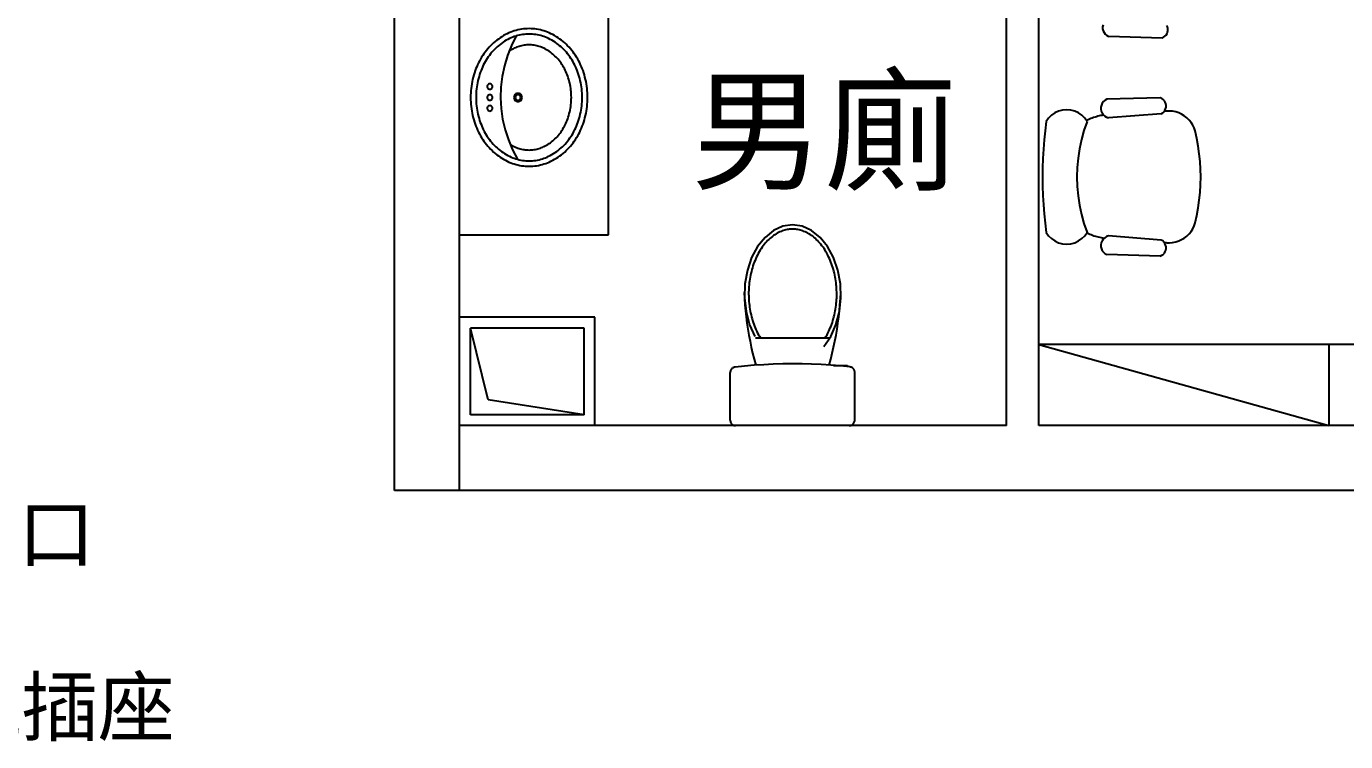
# Model space of a CAD drawing. Header units: centimetres. Extents: x 1966 to 8787, y 7398 to 12383.
# Drawn here: x 7451.5 to 7938.8, y 8718.1 to 8982.1 of the extents above; entities that cross this region are included whole.
import ezdxf

# ---------------------------------------------------------------- set-up
doc = ezdxf.new("R2010")
doc.units = ezdxf.units.CM
doc.styles.get("Standard").update_dxf_attribs({"font": 'arial.ttf', "height": 10})

msp = doc.modelspace()

# ---------------------------------------------------------------- linework, layer by layer
for p, q in [((7825.51, 8864.73), (7825.51, 9098.73)), ((7813.51, 8834.73), (7813.51, 9071.23)), ((7587.51, 8810.73), (7587.51, 9030.73)), ((7611.51, 8905.18), (7611.51, 9005.12)), ((7666.51, 8905.18), (7666.51, 9005.12)), ((7632.35, 8980.64), (7631.68, 8980.45)), ((7633.03, 8980.81), (7632.35, 8980.64)), ((7633.71, 8980.96), (7633.03, 8980.81)), ((7634.4, 8981.07), (7633.71, 8980.96)), ((7635.09, 8981.17), (7634.4, 8981.07)), ((7635.78, 8981.23), (7635.09, 8981.17)), ((7636.48, 8981.27), (7635.78, 8981.23)), ((7637.18, 8981.28), (7636.48, 8981.27)), ((7637.88, 8981.27), (7637.18, 8981.28)), ((7638.57, 8981.23), (7637.88, 8981.27)), ((7639.27, 8981.17), (7638.57, 8981.23)), ((7639.96, 8981.07), (7639.27, 8981.17)), ((7640.64, 8980.96), (7639.96, 8981.07)), ((7641.33, 8980.81), (7640.64, 8980.96)), ((7642, 8980.64), (7641.33, 8980.81)), ((7642.67, 8980.45), (7642, 8980.64)), ((7849.16, 8982.75), (7849.01, 8982)), ((7849.01, 8982), (7849.03, 8981.23)), ((7849.03, 8981.23), (7849.21, 8980.49)), ((7872.96, 8981.9), (7872.7, 8982.47)), ((7873.1, 8981.29), (7872.96, 8981.9)), ((7873.02, 8980.04), (7873.12, 8980.66)), ((7873.12, 8980.66), (7873.1, 8981.29)), ((7624.04, 8976.03), (7623.48, 8975.51)), ((7624.62, 8976.53), (7624.04, 8976.03)), ((7625.21, 8977), (7624.62, 8976.53)), ((7625.82, 8977.46), (7625.21, 8977)), ((7626.45, 8977.9), (7625.82, 8977.46)), ((7626.99, 8975.84), (7626.44, 8975.42)), ((7627.09, 8978.31), (7626.45, 8977.9)), ((7627.56, 8976.24), (7626.99, 8975.84)), ((7627.74, 8978.7), (7627.09, 8978.31)), ((7628.15, 8976.61), (7627.56, 8976.24)), ((7628.41, 8979.07), (7627.74, 8978.7)), ((7628.74, 8976.97), (7628.15, 8976.61)), ((7629.09, 8979.42), (7628.41, 8979.07)), ((7629.35, 8977.31), (7628.74, 8976.97)), ((7629.73, 8979.71), (7629.09, 8979.42)), ((7629.97, 8977.62), (7629.35, 8977.31)), ((7630.37, 8979.98), (7629.73, 8979.71)), ((7630.53, 8977.88), (7629.97, 8977.62)), ((7631.02, 8980.23), (7630.37, 8979.98)), ((7631.11, 8978.12), (7630.53, 8977.88)), ((7632.39, 8978.57), (7630.63, 8975.02)), ((7631.68, 8980.45), (7631.02, 8980.23)), ((7631.69, 8978.34), (7631.11, 8978.12)), ((7632.28, 8978.54), (7631.69, 8978.34)), ((7632.39, 8978.57), (7632.28, 8978.54)), ((7632.88, 8978.71), (7632.39, 8978.57)), ((7633.48, 8978.86), (7632.88, 8978.71)), ((7634.09, 8978.99), (7633.48, 8978.86)), ((7634.7, 8979.1), (7634.09, 8978.99)), ((7635.32, 8979.18), (7634.7, 8979.1)), ((7635.94, 8979.24), (7635.32, 8979.18)), ((7636.56, 8979.27), (7635.94, 8979.24)), ((7637.18, 8979.28), (7636.56, 8979.27)), ((7637.8, 8979.27), (7637.18, 8979.28)), ((7638.42, 8979.24), (7637.8, 8979.27)), ((7639.04, 8979.18), (7638.42, 8979.24)), ((7639.66, 8979.1), (7639.04, 8979.18)), ((7640.27, 8978.99), (7639.66, 8979.1)), ((7640.88, 8978.86), (7640.27, 8978.99)), ((7641.48, 8978.71), (7640.88, 8978.86)), ((7642.08, 8978.54), (7641.48, 8978.71)), ((7642.67, 8978.34), (7642.08, 8978.54)), ((7643.33, 8980.23), (7642.67, 8980.45)), ((7643.25, 8978.12), (7642.67, 8978.34)), ((7643.82, 8977.88), (7643.25, 8978.12)), ((7643.99, 8979.98), (7643.33, 8980.23)), ((7644.39, 8977.62), (7643.82, 8977.88)), ((7644.63, 8979.71), (7643.99, 8979.98)), ((7645.01, 8977.31), (7644.39, 8977.62)), ((7645.26, 8979.42), (7644.63, 8979.71)), ((7645.61, 8976.97), (7645.01, 8977.31)), ((7645.94, 8979.07), (7645.26, 8979.42)), ((7646.21, 8976.61), (7645.61, 8976.97)), ((7646.61, 8978.7), (7645.94, 8979.07)), ((7646.79, 8976.24), (7646.21, 8976.61)), ((7647.27, 8978.31), (7646.61, 8978.7)), ((7647.36, 8975.84), (7646.79, 8976.24)), ((7647.91, 8977.9), (7647.27, 8978.31)), ((7647.92, 8975.42), (7647.36, 8975.84)), ((7648.54, 8977.46), (7647.91, 8977.9)), ((7649.15, 8977), (7648.54, 8977.46)), ((7649.74, 8976.53), (7649.15, 8977)), ((7650.32, 8976.03), (7649.74, 8976.53)), ((7650.88, 8975.51), (7650.32, 8976.03)), ((7849.21, 8980.49), (7849.54, 8979.8)), ((7849.54, 8979.8), (7850.01, 8979.19)), ((7850.01, 8979.19), (7850.59, 8978.7)), ((7850.59, 8978.7), (7851.27, 8978.34)), ((7870.96, 8977.83), (7851.27, 8978.34)), ((7870.96, 8977.83), (7871.53, 8978.09)), ((7871.53, 8978.09), (7872.04, 8978.46)), ((7872.04, 8978.46), (7872.47, 8978.92)), ((7872.47, 8978.92), (7872.8, 8979.45)), ((7872.8, 8979.45), (7873.02, 8980.04)), ((7620.04, 8971.35), (7619.62, 8970.7)), ((7620.47, 8972), (7620.04, 8971.35)), ((7620.93, 8972.63), (7620.47, 8972)), ((7621.41, 8973.24), (7620.93, 8972.63)), ((7621.9, 8973.84), (7621.41, 8973.24)), ((7622.11, 8970.85), (7621.71, 8970.25)), ((7622.41, 8974.42), (7621.9, 8973.84)), ((7622.53, 8971.43), (7622.11, 8970.85)), ((7622.93, 8974.97), (7622.41, 8974.42)), ((7622.97, 8971.99), (7622.53, 8971.43)), ((7623.48, 8975.51), (7622.93, 8974.97)), ((7623.43, 8972.55), (7622.97, 8971.99)), ((7623.89, 8973.07), (7623.43, 8972.55)), ((7624.36, 8973.58), (7623.89, 8973.07)), ((7624.86, 8974.06), (7624.36, 8973.58)), ((7625.37, 8974.54), (7624.86, 8974.06)), ((7625.89, 8974.99), (7625.37, 8974.54)), ((7626.44, 8975.42), (7625.89, 8974.99)), ((7629.17, 8971.34), (7628.03, 8967.53)), ((7630.63, 8975.02), (7629.17, 8971.34)), ((7629.89, 8972.98), (7629.73, 8972.88)), ((7630.05, 8973.09), (7629.89, 8972.98)), ((7630.21, 8973.19), (7630.05, 8973.09)), ((7630.38, 8973.29), (7630.21, 8973.19)), ((7630.54, 8973.39), (7630.38, 8973.29)), ((7630.71, 8973.49), (7630.54, 8973.39)), ((7630.87, 8973.58), (7630.71, 8973.49)), ((7631.04, 8973.67), (7630.87, 8973.58)), ((7631.21, 8973.76), (7631.04, 8973.67)), ((7631.38, 8973.85), (7631.21, 8973.76)), ((7631.55, 8973.94), (7631.38, 8973.85)), ((7631.72, 8974.03), (7631.55, 8973.94)), ((7632.15, 8974.22), (7631.72, 8974.03)), ((7632.58, 8974.41), (7632.15, 8974.22)), ((7633.02, 8974.57), (7632.58, 8974.41)), ((7633.47, 8974.72), (7633.02, 8974.57)), ((7633.92, 8974.85), (7633.47, 8974.72)), ((7634.38, 8974.97), (7633.92, 8974.85)), ((7634.84, 8975.06), (7634.38, 8974.97)), ((7635.3, 8975.14), (7634.84, 8975.06)), ((7635.77, 8975.2), (7635.3, 8975.14)), ((7636.24, 8975.25), (7635.77, 8975.2)), ((7636.71, 8975.28), (7636.24, 8975.25)), ((7637.18, 8975.28), (7636.71, 8975.28)), ((7637.65, 8975.28), (7637.18, 8975.28)), ((7638.12, 8975.25), (7637.65, 8975.28)), ((7638.59, 8975.2), (7638.12, 8975.25)), ((7639.05, 8975.14), (7638.59, 8975.2)), ((7639.52, 8975.06), (7639.05, 8975.14)), ((7639.98, 8974.97), (7639.52, 8975.06)), ((7640.44, 8974.85), (7639.98, 8974.97)), ((7640.89, 8974.72), (7640.44, 8974.85)), ((7641.33, 8974.57), (7640.89, 8974.72)), ((7641.77, 8974.41), (7641.33, 8974.57)), ((7642.21, 8974.22), (7641.77, 8974.41)), ((7642.64, 8974.03), (7642.21, 8974.22)), ((7643.13, 8973.77), (7642.64, 8974.03)), ((7643.62, 8973.5), (7643.13, 8973.77)), ((7644.1, 8973.22), (7643.62, 8973.5)), ((7644.57, 8972.92), (7644.1, 8973.22)), ((7645.02, 8972.6), (7644.57, 8972.92)), ((7645.47, 8972.26), (7645.02, 8972.6)), ((7645.9, 8971.91), (7645.47, 8972.26)), ((7646.33, 8971.55), (7645.9, 8971.91)), ((7646.73, 8971.17), (7646.33, 8971.55)), ((7647.13, 8970.78), (7646.73, 8971.17)), ((7648.46, 8974.99), (7647.92, 8975.42)), ((7648.99, 8974.54), (7648.46, 8974.99)), ((7649.5, 8974.06), (7648.99, 8974.54)), ((7649.99, 8973.58), (7649.5, 8974.06)), ((7650.47, 8973.07), (7649.99, 8973.58)), ((7650.93, 8972.55), (7650.47, 8973.07)), ((7651.42, 8974.97), (7650.88, 8975.51)), ((7651.39, 8971.99), (7650.93, 8972.55)), ((7651.82, 8971.43), (7651.39, 8971.99)), ((7651.95, 8974.42), (7651.42, 8974.97)), ((7652.25, 8970.85), (7651.82, 8971.43)), ((7652.45, 8973.84), (7651.95, 8974.42)), ((7652.65, 8970.25), (7652.25, 8970.85)), ((7652.95, 8973.24), (7652.45, 8973.84)), ((7653.42, 8972.63), (7652.95, 8973.24)), ((7653.88, 8972), (7653.42, 8972.63)), ((7654.32, 8971.35), (7653.88, 8972)), ((7654.74, 8970.7), (7654.32, 8971.35)), ((7617.54, 8966.51), (7617.27, 8965.78)), ((7617.83, 8967.24), (7617.54, 8966.51)), ((7618.15, 8967.95), (7617.83, 8967.24)), ((7618.48, 8968.65), (7618.15, 8967.95)), ((7618.84, 8969.34), (7618.48, 8968.65)), ((7619.22, 8970.03), (7618.84, 8969.34)), ((7619.62, 8970.7), (7619.22, 8970.03)), ((7619.68, 8966.46), (7619.41, 8965.79)), ((7619.97, 8967.12), (7619.68, 8966.46)), ((7620.27, 8967.76), (7619.97, 8967.12)), ((7620.6, 8968.4), (7620.27, 8967.76)), ((7620.95, 8969.03), (7620.6, 8968.4)), ((7621.32, 8969.65), (7620.95, 8969.03)), ((7621.71, 8970.25), (7621.32, 8969.65)), ((7628.03, 8967.53), (7627.23, 8963.65)), ((7647.51, 8970.38), (7647.13, 8970.78)), ((7647.88, 8969.96), (7647.51, 8970.38)), ((7648.26, 8969.5), (7647.88, 8969.96)), ((7648.63, 8969.03), (7648.26, 8969.5)), ((7648.98, 8968.54), (7648.63, 8969.03)), ((7649.31, 8968.05), (7648.98, 8968.54)), ((7649.63, 8967.55), (7649.31, 8968.05)), ((7649.94, 8967.04), (7649.63, 8967.55)), ((7650.23, 8966.51), (7649.94, 8967.04)), ((7650.5, 8965.98), (7650.23, 8966.51)), ((7650.76, 8965.45), (7650.5, 8965.98)), ((7653.04, 8969.65), (7652.65, 8970.25)), ((7653.4, 8969.03), (7653.04, 8969.65)), ((7653.75, 8968.4), (7653.4, 8969.03)), ((7654.08, 8967.76), (7653.75, 8968.4)), ((7654.39, 8967.12), (7654.08, 8967.76)), ((7654.68, 8966.46), (7654.39, 8967.12)), ((7654.95, 8965.79), (7654.68, 8966.46)), ((7655.14, 8970.03), (7654.74, 8970.7)), ((7655.52, 8969.34), (7655.14, 8970.03)), ((7655.87, 8968.65), (7655.52, 8969.34)), ((7656.21, 8967.95), (7655.87, 8968.65)), ((7656.52, 8967.24), (7656.21, 8967.95)), ((7656.82, 8966.51), (7656.52, 8967.24)), ((7657.09, 8965.78), (7656.82, 8966.51)), ((7616.16, 8961.73), (7616, 8960.91)), ((7616.33, 8962.55), (7616.16, 8961.73)), ((7616.53, 8963.37), (7616.33, 8962.55)), ((7616.76, 8964.18), (7616.53, 8963.37)), ((7617, 8964.99), (7616.76, 8964.18)), ((7617.27, 8965.78), (7617, 8964.99)), ((7618.12, 8961.34), (7617.98, 8960.57)), ((7618.28, 8962.11), (7618.12, 8961.34)), ((7618.47, 8962.87), (7618.28, 8962.11)), ((7618.68, 8963.62), (7618.47, 8962.87)), ((7618.91, 8964.37), (7618.68, 8963.62)), ((7619.16, 8965.12), (7618.91, 8964.37)), ((7619.41, 8965.79), (7619.16, 8965.12)), ((7627.23, 8963.65), (7626.76, 8959.71)), ((7651, 8964.9), (7650.76, 8965.45)), ((7651.22, 8964.35), (7651, 8964.9)), ((7651.43, 8963.79), (7651.22, 8964.35)), ((7651.64, 8963.15), (7651.43, 8963.79)), ((7651.84, 8962.51), (7651.64, 8963.15)), ((7652.01, 8961.86), (7651.84, 8962.51)), ((7652.17, 8961.21), (7652.01, 8961.86)), ((7652.32, 8960.55), (7652.17, 8961.21)), ((7655.2, 8965.12), (7654.95, 8965.79)), ((7655.45, 8964.37), (7655.2, 8965.12)), ((7655.68, 8963.62), (7655.45, 8964.37)), ((7655.89, 8962.87), (7655.68, 8963.62)), ((7656.07, 8962.11), (7655.89, 8962.87)), ((7656.24, 8961.34), (7656.07, 8962.11)), ((7656.38, 8960.57), (7656.24, 8961.34)), ((7657.35, 8964.99), (7657.09, 8965.78)), ((7657.6, 8964.18), (7657.35, 8964.99)), ((7657.82, 8963.37), (7657.6, 8964.18)), ((7658.02, 8962.55), (7657.82, 8963.37)), ((7658.2, 8961.73), (7658.02, 8962.55)), ((7658.35, 8960.91), (7658.2, 8961.73)), ((7615.59, 8956.72), (7615.58, 8955.88)), ((7615.63, 8957.56), (7615.59, 8956.72)), ((7615.69, 8958.4), (7615.63, 8957.56)), ((7615.77, 8959.24), (7615.69, 8958.4)), ((7615.87, 8960.07), (7615.77, 8959.24)), ((7616, 8960.91), (7615.87, 8960.07)), ((7617.59, 8956.67), (7617.58, 8955.88)), ((7617.62, 8957.45), (7617.59, 8956.67)), ((7617.68, 8958.23), (7617.62, 8957.45)), ((7617.76, 8959.02), (7617.68, 8958.23)), ((7617.85, 8959.79), (7617.76, 8959.02)), ((7617.98, 8960.57), (7617.85, 8959.79)), ((7621.71, 8960.15), (7621.68, 8959.89)), ((7621.68, 8959.89), (7621.71, 8959.63)), ((7621.81, 8960.39), (7621.71, 8960.15)), ((7621.71, 8959.63), (7621.81, 8959.39)), ((7621.81, 8956.38), (7621.71, 8956.14)), ((7621.97, 8960.59), (7621.81, 8960.39)), ((7621.81, 8959.39), (7621.97, 8959.18)), ((7621.97, 8956.59), (7621.81, 8956.38)), ((7622.18, 8960.75), (7621.97, 8960.59)), ((7621.97, 8959.18), (7622.18, 8959.02)), ((7622.18, 8956.75), (7621.97, 8956.59)), ((7622.42, 8960.85), (7622.18, 8960.75)), ((7622.18, 8959.02), (7622.42, 8958.92)), ((7622.42, 8956.85), (7622.18, 8956.75)), ((7622.68, 8960.89), (7622.42, 8960.85)), ((7622.42, 8958.92), (7622.68, 8958.89)), ((7622.68, 8956.88), (7622.42, 8956.85)), ((7622.94, 8960.85), (7622.68, 8960.89)), ((7622.68, 8958.89), (7622.94, 8958.92)), ((7622.94, 8956.85), (7622.68, 8956.88)), ((7623.18, 8960.75), (7622.94, 8960.85)), ((7622.94, 8958.92), (7623.18, 8959.02)), ((7623.18, 8956.75), (7622.94, 8956.85)), ((7623.39, 8960.59), (7623.18, 8960.75)), ((7623.18, 8959.02), (7623.39, 8959.18)), ((7623.39, 8956.59), (7623.18, 8956.75)), ((7623.54, 8960.39), (7623.39, 8960.59)), ((7623.39, 8959.18), (7623.54, 8959.39)), ((7623.54, 8956.38), (7623.39, 8956.59)), ((7623.64, 8960.15), (7623.54, 8960.39)), ((7623.54, 8959.39), (7623.64, 8959.63)), ((7623.64, 8956.14), (7623.54, 8956.38)), ((7623.68, 8959.89), (7623.64, 8960.15)), ((7623.64, 8959.63), (7623.68, 8959.89)), ((7626.76, 8959.71), (7626.63, 8955.75)), ((7631.63, 8956.27), (7631.58, 8955.88)), ((7631.78, 8956.63), (7631.63, 8956.27)), ((7632.02, 8956.94), (7631.78, 8956.63)), ((7632.33, 8957.18), (7632.02, 8956.94)), ((7632.21, 8956.38), (7632.11, 8956.14)), ((7632.37, 8956.59), (7632.21, 8956.38)), ((7632.69, 8957.33), (7632.33, 8957.18)), ((7632.58, 8956.75), (7632.37, 8956.59)), ((7632.82, 8956.85), (7632.58, 8956.75)), ((7633.08, 8957.38), (7632.69, 8957.33)), ((7633.08, 8956.88), (7632.82, 8956.85)), ((7633.47, 8957.33), (7633.08, 8957.38)), ((7633.34, 8956.85), (7633.08, 8956.88)), ((7633.58, 8956.75), (7633.34, 8956.85)), ((7633.83, 8957.18), (7633.47, 8957.33)), ((7633.79, 8956.59), (7633.58, 8956.75)), ((7633.94, 8956.38), (7633.79, 8956.59)), ((7634.14, 8956.94), (7633.83, 8957.18)), ((7634.04, 8956.14), (7633.94, 8956.38)), ((7634.38, 8956.63), (7634.14, 8956.94)), ((7634.53, 8956.27), (7634.38, 8956.63)), ((7634.58, 8955.88), (7634.53, 8956.27)), ((7652.44, 8959.89), (7652.32, 8960.55)), ((7652.54, 8959.23), (7652.44, 8959.89)), ((7652.63, 8958.56), (7652.54, 8959.23)), ((7652.69, 8957.9), (7652.63, 8958.56)), ((7652.74, 8957.23), (7652.69, 8957.9)), ((7652.77, 8956.56), (7652.74, 8957.23)), ((7652.78, 8955.88), (7652.77, 8956.56)), ((7656.5, 8959.79), (7656.38, 8960.57)), ((7656.6, 8959.02), (7656.5, 8959.79)), ((7656.68, 8958.23), (7656.6, 8959.02)), ((7656.73, 8957.45), (7656.68, 8958.23)), ((7656.77, 8956.67), (7656.73, 8957.45)), ((7656.78, 8955.88), (7656.77, 8956.67)), ((7658.48, 8960.07), (7658.35, 8960.91)), ((7658.59, 8959.24), (7658.48, 8960.07)), ((7658.67, 8958.4), (7658.59, 8959.24)), ((7658.73, 8957.56), (7658.67, 8958.4)), ((7658.77, 8956.72), (7658.73, 8957.56)), ((7658.78, 8955.88), (7658.77, 8956.72)), ((7615.58, 8955.88), (7615.59, 8955.04)), ((7615.59, 8955.04), (7615.63, 8954.2)), ((7615.63, 8954.2), (7615.69, 8953.36)), ((7615.69, 8953.36), (7615.77, 8952.53)), ((7615.77, 8952.53), (7615.87, 8951.69)), ((7615.87, 8951.69), (7616, 8950.86)), ((7617.58, 8955.88), (7617.59, 8955.1)), ((7617.59, 8955.1), (7617.62, 8954.32)), ((7617.62, 8954.32), (7617.68, 8953.53)), ((7617.68, 8953.53), (7617.76, 8952.75)), ((7617.76, 8952.75), (7617.85, 8951.97)), ((7617.85, 8951.97), (7617.98, 8951.2)), ((7621.71, 8956.14), (7621.68, 8955.88)), ((7621.68, 8955.88), (7621.71, 8955.63)), ((7621.71, 8952.14), (7621.68, 8951.88)), ((7621.68, 8951.88), (7621.71, 8951.62)), ((7621.71, 8955.63), (7621.81, 8955.38)), ((7621.81, 8952.38), (7621.71, 8952.14)), ((7621.71, 8951.62), (7621.81, 8951.38)), ((7621.81, 8955.38), (7621.97, 8955.18)), ((7621.97, 8952.59), (7621.81, 8952.38)), ((7621.81, 8951.38), (7621.97, 8951.17)), ((7621.97, 8955.18), (7622.18, 8955.02)), ((7622.18, 8952.75), (7621.97, 8952.59)), ((7622.18, 8955.02), (7622.42, 8954.92)), ((7622.42, 8952.85), (7622.18, 8952.75)), ((7622.42, 8954.92), (7622.68, 8954.88)), ((7622.68, 8952.88), (7622.42, 8952.85)), ((7622.68, 8954.88), (7622.94, 8954.92)), ((7622.94, 8952.85), (7622.68, 8952.88)), ((7622.94, 8954.92), (7623.18, 8955.02)), ((7623.18, 8952.75), (7622.94, 8952.85)), ((7623.18, 8955.02), (7623.39, 8955.18)), ((7623.39, 8952.59), (7623.18, 8952.75)), ((7623.39, 8955.18), (7623.54, 8955.38)), ((7623.54, 8952.38), (7623.39, 8952.59)), ((7623.39, 8951.17), (7623.54, 8951.38)), ((7623.54, 8955.38), (7623.64, 8955.63)), ((7623.64, 8952.14), (7623.54, 8952.38)), ((7623.54, 8951.38), (7623.64, 8951.62)), ((7623.68, 8955.88), (7623.64, 8956.14)), ((7623.64, 8955.63), (7623.68, 8955.88)), ((7623.68, 8951.88), (7623.64, 8952.14)), ((7623.64, 8951.62), (7623.68, 8951.88)), ((7626.63, 8955.75), (7626.85, 8951.79)), ((7626.85, 8951.79), (7627.4, 8947.86)), ((7631.58, 8955.88), (7631.63, 8955.5)), ((7631.63, 8955.5), (7631.78, 8955.13)), ((7631.78, 8955.13), (7632.02, 8954.82)), ((7632.02, 8954.82), (7632.33, 8954.59)), ((7632.11, 8956.14), (7632.08, 8955.88)), ((7632.08, 8955.88), (7632.11, 8955.63)), ((7632.11, 8955.63), (7632.21, 8955.38)), ((7632.21, 8955.38), (7632.37, 8955.18)), ((7632.33, 8954.59), (7632.69, 8954.44)), ((7632.37, 8955.18), (7632.58, 8955.02)), ((7632.58, 8955.02), (7632.82, 8954.92)), ((7632.69, 8954.44), (7633.08, 8954.38)), ((7632.82, 8954.92), (7633.08, 8954.88)), ((7633.08, 8954.88), (7633.34, 8954.92)), ((7633.08, 8954.38), (7633.47, 8954.44)), ((7633.34, 8954.92), (7633.58, 8955.02)), ((7633.47, 8954.44), (7633.83, 8954.59)), ((7633.58, 8955.02), (7633.79, 8955.18)), ((7633.79, 8955.18), (7633.94, 8955.38)), ((7633.83, 8954.59), (7634.14, 8954.82)), ((7633.94, 8955.38), (7634.04, 8955.63)), ((7634.08, 8955.88), (7634.04, 8956.14)), ((7634.04, 8955.63), (7634.08, 8955.88)), ((7634.14, 8954.82), (7634.38, 8955.13)), ((7634.38, 8955.13), (7634.53, 8955.5)), ((7634.53, 8955.5), (7634.58, 8955.88)), ((7652.32, 8951.21), (7652.44, 8951.87)), ((7652.44, 8951.87), (7652.54, 8952.54)), ((7652.54, 8952.54), (7652.63, 8953.2)), ((7652.63, 8953.2), (7652.69, 8953.87)), ((7652.69, 8953.87), (7652.74, 8954.54)), ((7652.74, 8954.54), (7652.77, 8955.21)), ((7652.77, 8955.21), (7652.78, 8955.88)), ((7656.38, 8951.2), (7656.5, 8951.97)), ((7656.5, 8951.97), (7656.6, 8952.75)), ((7656.6, 8952.75), (7656.68, 8953.53)), ((7656.68, 8953.53), (7656.73, 8954.32)), ((7656.73, 8954.32), (7656.77, 8955.1)), ((7656.77, 8955.1), (7656.78, 8955.88)), ((7658.35, 8950.86), (7658.48, 8951.69)), ((7658.48, 8951.69), (7658.59, 8952.53)), ((7658.59, 8952.53), (7658.67, 8953.36)), ((7658.67, 8953.36), (7658.73, 8954.2)), ((7658.73, 8954.2), (7658.77, 8955.04)), ((7658.77, 8955.04), (7658.78, 8955.88)), ((7835.71, 8951.34), (7834.19, 8951.21)), ((7837.22, 8951.21), (7835.71, 8951.34)), ((7848.37, 8952.33), (7848.35, 8951.57)), ((7848.35, 8951.57), (7848.49, 8950.82)), ((7848.55, 8953.08), (7848.37, 8952.33)), ((7848.88, 8953.77), (7848.55, 8953.08)), ((7849.34, 8954.37), (7848.88, 8953.77)), ((7849.93, 8954.87), (7849.34, 8954.37)), ((7850.6, 8955.23), (7849.93, 8954.87)), ((7870.3, 8955.73), (7850.6, 8955.23)), ((7870.87, 8955.47), (7870.3, 8955.73)), ((7871.38, 8955.11), (7870.87, 8955.47)), ((7871.81, 8954.65), (7871.38, 8955.11)), ((7872.14, 8954.12), (7871.81, 8954.65)), ((7872.03, 8951.1), (7872.29, 8951.67)), ((7872.36, 8953.53), (7872.14, 8954.12)), ((7872.29, 8951.67), (7872.44, 8952.28)), ((7872.46, 8952.91), (7872.36, 8953.53)), ((7872.44, 8952.28), (7872.46, 8952.91)), ((7616, 8950.86), (7616.16, 8950.04)), ((7616.16, 8950.04), (7616.33, 8949.21)), ((7616.33, 8949.21), (7616.53, 8948.4)), ((7616.53, 8948.4), (7616.76, 8947.59)), ((7616.76, 8947.59), (7617, 8946.78)), ((7617, 8946.78), (7617.27, 8945.99)), ((7617.98, 8951.2), (7618.12, 8950.43)), ((7618.12, 8950.43), (7618.28, 8949.66)), ((7618.28, 8949.66), (7618.47, 8948.9)), ((7618.47, 8948.9), (7618.68, 8948.14)), ((7618.68, 8948.14), (7618.91, 8947.39)), ((7618.91, 8947.39), (7619.16, 8946.65)), ((7619.16, 8946.65), (7619.41, 8945.98)), ((7621.97, 8951.17), (7622.18, 8951.01)), ((7622.18, 8951.01), (7622.42, 8950.91)), ((7622.42, 8950.91), (7622.68, 8950.88)), ((7622.68, 8950.88), (7622.94, 8950.91)), ((7622.94, 8950.91), (7623.18, 8951.01)), ((7623.18, 8951.01), (7623.39, 8951.17)), ((7627.4, 8947.86), (7628.29, 8943.99)), ((7650.76, 8946.32), (7651, 8946.87)), ((7651, 8946.87), (7651.22, 8947.42)), ((7651.22, 8947.42), (7651.43, 8947.98)), ((7651.43, 8947.98), (7651.64, 8948.62)), ((7651.64, 8948.62), (7651.84, 8949.26)), ((7651.84, 8949.26), (7652.01, 8949.91)), ((7652.01, 8949.91), (7652.17, 8950.56)), ((7652.17, 8950.56), (7652.32, 8951.21)), ((7654.95, 8945.98), (7655.2, 8946.65)), ((7655.2, 8946.65), (7655.45, 8947.39)), ((7655.45, 8947.39), (7655.68, 8948.14)), ((7655.68, 8948.14), (7655.89, 8948.9)), ((7655.89, 8948.9), (7656.07, 8949.66)), ((7656.07, 8949.66), (7656.24, 8950.43)), ((7656.24, 8950.43), (7656.38, 8951.2)), ((7657.09, 8945.99), (7657.35, 8946.78)), ((7657.35, 8946.78), (7657.6, 8947.59)), ((7657.6, 8947.59), (7657.82, 8948.4)), ((7657.82, 8948.4), (7658.02, 8949.21)), ((7658.02, 8949.21), (7658.2, 8950.04)), ((7658.2, 8950.04), (7658.35, 8950.86)), ((7828.14, 8947.01), (7827.74, 8943.61)), ((7829.02, 8948.25), (7828.14, 8947.01)), ((7830.1, 8949.31), (7829.02, 8948.25)), ((7831.35, 8950.18), (7830.1, 8949.31)), ((7832.73, 8950.82), (7831.35, 8950.18)), ((7834.19, 8951.21), (7832.73, 8950.82)), ((7838.69, 8950.82), (7837.22, 8951.21)), ((7840.07, 8950.18), (7838.69, 8950.82)), ((7841.31, 8949.31), (7840.07, 8950.18)), ((7842.39, 8948.25), (7841.31, 8949.31)), ((7843.27, 8947.01), (7842.13, 8943.71)), ((7843.27, 8947.01), (7842.39, 8948.25)), ((7843.68, 8947.66), (7843.19, 8947.42)), ((7844.17, 8947.88), (7843.68, 8947.66)), ((7844.67, 8948.09), (7844.17, 8947.88)), ((7845.18, 8948.28), (7844.67, 8948.09)), ((7845.69, 8948.46), (7845.18, 8948.28)), ((7846.2, 8948.63), (7845.69, 8948.46)), ((7846.72, 8948.78), (7846.2, 8948.63)), ((7847.24, 8948.92), (7846.72, 8948.78)), ((7847.77, 8949.05), (7847.24, 8948.92)), ((7848.29, 8949.16), (7847.77, 8949.05)), ((7848.83, 8949.25), (7848.29, 8949.16)), ((7848.49, 8950.82), (7848.79, 8950.11)), ((7848.79, 8950.11), (7849.22, 8949.49)), ((7849.36, 8949.34), (7848.83, 8949.25)), ((7849.22, 8949.49), (7849.78, 8948.96)), ((7849.78, 8948.96), (7850.44, 8948.57)), ((7850.44, 8948.57), (7851.16, 8948.32)), ((7870.67, 8949.83), (7851.16, 8948.32)), ((7870.67, 8949.83), (7871.21, 8950.16)), ((7871.21, 8950.16), (7871.67, 8950.59)), ((7871.67, 8950.59), (7872.03, 8951.1)), ((7872.55, 8950.83), (7871.82, 8950.78)), ((7872.55, 8950.83), (7871.82, 8950.77)), ((7873.71, 8950.86), (7872.55, 8950.83)), ((7874.87, 8950.77), (7873.71, 8950.86)), ((7876.01, 8950.53), (7874.87, 8950.77)), ((7877.12, 8950.17), (7876.01, 8950.53)), ((7878.18, 8949.69), (7877.12, 8950.17)), ((7879.18, 8949.09), (7878.18, 8949.69)), ((7880.1, 8948.37), (7879.18, 8949.09)), ((7880.93, 8947.56), (7880.1, 8948.37)), ((7881.67, 8946.66), (7880.93, 8947.56)), ((7882.3, 8945.67), (7881.67, 8946.66)), ((7617.27, 8945.99), (7617.54, 8945.25)), ((7617.54, 8945.25), (7617.83, 8944.53)), ((7617.83, 8944.53), (7618.15, 8943.82)), ((7618.15, 8943.82), (7618.48, 8943.12)), ((7618.48, 8943.12), (7618.84, 8942.42)), ((7618.84, 8942.42), (7619.22, 8941.74)), ((7619.22, 8941.74), (7619.62, 8941.07)), ((7619.41, 8945.98), (7619.68, 8945.31)), ((7619.68, 8945.31), (7619.97, 8944.65)), ((7619.97, 8944.65), (7620.27, 8944)), ((7620.27, 8944), (7620.6, 8943.37)), ((7620.6, 8943.37), (7620.95, 8942.74)), ((7620.95, 8942.74), (7621.32, 8942.12)), ((7621.32, 8942.12), (7621.71, 8941.52)), ((7628.29, 8943.99), (7629.51, 8940.22)), ((7647.51, 8941.39), (7647.88, 8941.81)), ((7647.88, 8941.81), (7648.26, 8942.27)), ((7648.26, 8942.27), (7648.63, 8942.74)), ((7648.63, 8942.74), (7648.98, 8943.22)), ((7648.98, 8943.22), (7649.31, 8943.72)), ((7649.31, 8943.72), (7649.63, 8944.22)), ((7649.63, 8944.22), (7649.94, 8944.73)), ((7649.94, 8944.73), (7650.23, 8945.25)), ((7650.23, 8945.25), (7650.5, 8945.78)), ((7650.5, 8945.78), (7650.76, 8946.32)), ((7652.65, 8941.52), (7653.04, 8942.12)), ((7653.04, 8942.12), (7653.4, 8942.74)), ((7653.4, 8942.74), (7653.75, 8943.37)), ((7653.75, 8943.37), (7654.08, 8944)), ((7654.08, 8944), (7654.39, 8944.65)), ((7654.39, 8944.65), (7654.68, 8945.31)), ((7654.68, 8945.31), (7654.95, 8945.98)), ((7654.74, 8941.07), (7655.14, 8941.74)), ((7655.14, 8941.74), (7655.52, 8942.42)), ((7655.52, 8942.42), (7655.87, 8943.12)), ((7655.87, 8943.12), (7656.21, 8943.82)), ((7656.21, 8943.82), (7656.52, 8944.53)), ((7656.52, 8944.53), (7656.82, 8945.25)), ((7656.82, 8945.25), (7657.09, 8945.99)), ((7827.74, 8943.61), (7827.41, 8940.21)), ((7842.13, 8943.71), (7841.2, 8940.35)), ((7882.81, 8944.63), (7882.3, 8945.67)), ((7883.19, 8943.53), (7882.81, 8944.63)), ((7883.82, 8940.74), (7883.19, 8943.53)), ((7619.62, 8941.07), (7620.04, 8940.42)), ((7620.04, 8940.42), (7620.47, 8939.77)), ((7620.47, 8939.77), (7620.93, 8939.14)), ((7620.93, 8939.14), (7621.41, 8938.52)), ((7621.41, 8938.52), (7621.9, 8937.92)), ((7621.71, 8941.52), (7622.11, 8940.92)), ((7621.9, 8937.92), (7622.41, 8937.35)), ((7622.11, 8940.92), (7622.53, 8940.34)), ((7622.41, 8937.35), (7622.93, 8936.8)), ((7622.53, 8940.34), (7622.97, 8939.77)), ((7622.93, 8936.8), (7623.48, 8936.26)), ((7622.97, 8939.77), (7623.43, 8939.22)), ((7623.43, 8939.22), (7623.89, 8938.7)), ((7623.89, 8938.7), (7624.36, 8938.19)), ((7624.36, 8938.19), (7624.86, 8937.7)), ((7624.86, 8937.7), (7625.37, 8937.23)), ((7625.37, 8937.23), (7625.89, 8936.78)), ((7625.89, 8936.78), (7626.44, 8936.34)), ((7629.51, 8940.22), (7631.04, 8936.56)), ((7630.13, 8938.63), (7630.26, 8938.55)), ((7630.26, 8938.55), (7630.39, 8938.47)), ((7630.39, 8938.47), (7630.52, 8938.39)), ((7630.52, 8938.39), (7630.65, 8938.32)), ((7630.65, 8938.32), (7630.78, 8938.24)), ((7630.78, 8938.24), (7630.91, 8938.17)), ((7630.91, 8938.17), (7631.04, 8938.09)), ((7631.04, 8938.09), (7631.18, 8938.02)), ((7631.18, 8938.02), (7631.31, 8937.95)), ((7631.31, 8937.95), (7631.45, 8937.88)), ((7631.45, 8937.88), (7631.58, 8937.81)), ((7631.58, 8937.81), (7631.72, 8937.74)), ((7631.72, 8937.74), (7632.15, 8937.54)), ((7632.15, 8937.54), (7632.58, 8937.36)), ((7632.58, 8937.36), (7633.02, 8937.2)), ((7633.02, 8937.2), (7633.47, 8937.05)), ((7633.47, 8937.05), (7633.92, 8936.92)), ((7633.92, 8936.92), (7634.38, 8936.8)), ((7634.38, 8936.8), (7634.84, 8936.71)), ((7634.84, 8936.71), (7635.3, 8936.63)), ((7639.05, 8936.63), (7639.52, 8936.71)), ((7639.52, 8936.71), (7639.98, 8936.8)), ((7639.98, 8936.8), (7640.44, 8936.92)), ((7640.44, 8936.92), (7640.89, 8937.05)), ((7640.89, 8937.05), (7641.33, 8937.2)), ((7641.33, 8937.2), (7641.77, 8937.36)), ((7641.77, 8937.36), (7642.21, 8937.54)), ((7642.21, 8937.54), (7642.64, 8937.74)), ((7642.64, 8937.74), (7643.13, 8938)), ((7643.13, 8938), (7643.62, 8938.26)), ((7643.62, 8938.26), (7644.1, 8938.55)), ((7644.1, 8938.55), (7644.57, 8938.85)), ((7644.57, 8938.85), (7645.02, 8939.17)), ((7645.02, 8939.17), (7645.47, 8939.5)), ((7645.47, 8939.5), (7645.9, 8939.85)), ((7645.9, 8939.85), (7646.33, 8940.22)), ((7646.33, 8940.22), (7646.73, 8940.6)), ((7646.73, 8940.6), (7647.13, 8940.99)), ((7647.13, 8940.99), (7647.51, 8941.39)), ((7647.92, 8936.34), (7648.46, 8936.78)), ((7648.46, 8936.78), (7648.99, 8937.23)), ((7648.99, 8937.23), (7649.5, 8937.7)), ((7649.5, 8937.7), (7649.99, 8938.19)), ((7649.99, 8938.19), (7650.47, 8938.7)), ((7650.47, 8938.7), (7650.93, 8939.22)), ((7650.88, 8936.26), (7651.42, 8936.8)), ((7650.93, 8939.22), (7651.39, 8939.77)), ((7651.39, 8939.77), (7651.82, 8940.34)), ((7651.42, 8936.8), (7651.95, 8937.35)), ((7651.82, 8940.34), (7652.25, 8940.92)), ((7651.95, 8937.35), (7652.45, 8937.92)), ((7652.25, 8940.92), (7652.65, 8941.52)), ((7652.45, 8937.92), (7652.95, 8938.52)), ((7652.95, 8938.52), (7653.42, 8939.14)), ((7653.42, 8939.14), (7653.88, 8939.77)), ((7653.88, 8939.77), (7654.32, 8940.42)), ((7654.32, 8940.42), (7654.74, 8941.07)), ((7827.15, 8936.79), (7826.97, 8933.38)), ((7827.41, 8940.21), (7827.15, 8936.79)), ((7840.46, 8936.94), (7839.94, 8933.5)), ((7841.2, 8940.35), (7840.46, 8936.94)), ((7884.33, 8937.92), (7883.82, 8940.74)), ((7884.72, 8935.09), (7884.33, 8937.92)), ((7623.48, 8936.26), (7624.04, 8935.74)), ((7624.04, 8935.74), (7624.62, 8935.24)), ((7624.62, 8935.24), (7625.21, 8934.76)), ((7625.21, 8934.76), (7625.82, 8934.31)), ((7625.82, 8934.31), (7626.45, 8933.87)), ((7626.44, 8936.34), (7626.99, 8935.93)), ((7626.45, 8933.87), (7627.09, 8933.46)), ((7626.99, 8935.93), (7627.56, 8935.53)), ((7627.09, 8933.46), (7627.74, 8933.06)), ((7627.56, 8935.53), (7628.15, 8935.15)), ((7627.74, 8933.06), (7628.41, 8932.69)), ((7628.15, 8935.15), (7628.74, 8934.8)), ((7628.41, 8932.69), (7629.09, 8932.35)), ((7628.74, 8934.8), (7629.35, 8934.46)), ((7629.09, 8932.35), (7629.73, 8932.05)), ((7629.35, 8934.46), (7629.97, 8934.15)), ((7629.73, 8932.05), (7630.37, 8931.79)), ((7629.97, 8934.15), (7630.53, 8933.88)), ((7630.53, 8933.88), (7631.11, 8933.64)), ((7631.04, 8936.56), (7632.89, 8933.05)), ((7631.11, 8933.64), (7631.69, 8933.43)), ((7631.69, 8933.43), (7632.28, 8933.23)), ((7632.28, 8933.23), (7632.88, 8933.06)), ((7632.88, 8933.06), (7632.89, 8933.05)), ((7632.89, 8933.05), (7633.48, 8932.91)), ((7633.48, 8932.91), (7634.09, 8932.78)), ((7634.09, 8932.78), (7634.7, 8932.67)), ((7634.7, 8932.67), (7635.32, 8932.59)), ((7635.3, 8936.63), (7635.77, 8936.56)), ((7635.32, 8932.59), (7635.94, 8932.53)), ((7635.77, 8936.56), (7636.24, 8936.52)), ((7635.94, 8932.53), (7636.56, 8932.5)), ((7636.24, 8936.52), (7636.71, 8936.49)), ((7636.56, 8932.5), (7637.18, 8932.48)), ((7636.71, 8936.49), (7637.18, 8936.48)), ((7637.18, 8936.48), (7637.65, 8936.49)), ((7637.18, 8932.48), (7637.8, 8932.5)), ((7637.65, 8936.49), (7638.12, 8936.52)), ((7637.8, 8932.5), (7638.42, 8932.53)), ((7638.12, 8936.52), (7638.59, 8936.56)), ((7638.42, 8932.53), (7639.04, 8932.59)), ((7638.59, 8936.56), (7639.05, 8936.63)), ((7639.04, 8932.59), (7639.66, 8932.67)), ((7639.66, 8932.67), (7640.27, 8932.78)), ((7640.27, 8932.78), (7640.88, 8932.91)), ((7640.88, 8932.91), (7641.48, 8933.06)), ((7641.48, 8933.06), (7642.08, 8933.23)), ((7642.08, 8933.23), (7642.67, 8933.43)), ((7642.67, 8933.43), (7643.25, 8933.64)), ((7643.25, 8933.64), (7643.82, 8933.88)), ((7643.82, 8933.88), (7644.39, 8934.15)), ((7643.99, 8931.79), (7644.63, 8932.05)), ((7644.39, 8934.15), (7645.01, 8934.46)), ((7644.63, 8932.05), (7645.26, 8932.35)), ((7645.01, 8934.46), (7645.61, 8934.8)), ((7645.26, 8932.35), (7645.94, 8932.69)), ((7645.61, 8934.8), (7646.21, 8935.15)), ((7645.94, 8932.69), (7646.61, 8933.06)), ((7646.21, 8935.15), (7646.79, 8935.53)), ((7646.61, 8933.06), (7647.27, 8933.46)), ((7646.79, 8935.53), (7647.36, 8935.93)), ((7647.27, 8933.46), (7647.91, 8933.87)), ((7647.36, 8935.93), (7647.92, 8936.34)), ((7647.91, 8933.87), (7648.54, 8934.31)), ((7648.54, 8934.31), (7649.15, 8934.76)), ((7649.15, 8934.76), (7649.74, 8935.24)), ((7649.74, 8935.24), (7650.32, 8935.74)), ((7650.32, 8935.74), (7650.88, 8936.26)), ((7826.97, 8933.38), (7826.85, 8929.96)), ((7839.94, 8933.5), (7839.62, 8930.02)), ((7885.01, 8932.25), (7884.72, 8935.09)), ((7885.18, 8929.4), (7885.01, 8932.25)), ((7630.37, 8931.79), (7631.02, 8931.54)), ((7631.02, 8931.54), (7631.68, 8931.32)), ((7631.68, 8931.32), (7632.35, 8931.13)), ((7632.35, 8931.13), (7633.03, 8930.96)), ((7633.03, 8930.96), (7633.71, 8930.81)), ((7633.71, 8930.81), (7634.4, 8930.69)), ((7634.4, 8930.69), (7635.09, 8930.6)), ((7635.09, 8930.6), (7635.78, 8930.54)), ((7635.78, 8930.54), (7636.48, 8930.5)), ((7636.48, 8930.5), (7637.18, 8930.48)), ((7637.18, 8930.48), (7637.88, 8930.5)), ((7637.88, 8930.5), (7638.57, 8930.54)), ((7638.57, 8930.54), (7639.27, 8930.6)), ((7639.27, 8930.6), (7639.96, 8930.69)), ((7639.96, 8930.69), (7640.64, 8930.81)), ((7640.64, 8930.81), (7641.33, 8930.96)), ((7641.33, 8930.96), (7642, 8931.13)), ((7642, 8931.13), (7642.67, 8931.32)), ((7642.67, 8931.32), (7643.33, 8931.54)), ((7643.33, 8931.54), (7643.99, 8931.79)), ((7826.85, 8929.96), (7826.82, 8926.54)), ((7839.62, 8930.02), (7839.52, 8926.54)), ((7885.24, 8926.54), (7885.18, 8929.4)), ((7826.82, 8926.54), (7826.85, 8923.12)), ((7826.85, 8923.12), (7826.97, 8919.7)), ((7839.52, 8926.54), (7839.62, 8923.05)), ((7839.62, 8923.05), (7839.94, 8919.58)), ((7885.01, 8920.83), (7885.18, 8923.68)), ((7885.18, 8923.68), (7885.24, 8926.54)), ((7826.97, 8919.7), (7827.15, 8916.28)), ((7839.94, 8919.58), (7840.46, 8916.14)), ((7884.33, 8915.15), (7884.72, 8917.98)), ((7884.72, 8917.98), (7885.01, 8920.83)), ((7827.15, 8916.28), (7827.41, 8912.87)), ((7827.41, 8912.87), (7827.74, 8909.47)), ((7840.46, 8916.14), (7841.2, 8912.73)), ((7841.2, 8912.73), (7842.13, 8909.37)), ((7883.19, 8909.55), (7883.82, 8912.34)), ((7883.82, 8912.34), (7884.33, 8915.15)), ((7730.9, 8908.31), (7727.46, 8906.76)), ((7734.5, 8908.83), (7730.9, 8908.31)), ((7738.09, 8908.31), (7734.5, 8908.83)), ((7741.54, 8906.76), (7738.09, 8908.31)), ((7827.74, 8909.47), (7828.14, 8906.07)), ((7842.13, 8909.37), (7843.27, 8906.07)), ((7882.3, 8907.41), (7882.81, 8908.45)), ((7882.81, 8908.45), (7883.19, 8909.55)), ((7611.51, 8905.18), (7666.51, 8905.18)), ((7611.51, 8874.73), (7611.51, 8905.18)), ((7724.31, 8904.24), (7721.57, 8900.87)), ((7727.46, 8906.76), (7724.31, 8904.24)), ((7724.84, 8902.57), (7724.43, 8902.11)), ((7725.27, 8903.02), (7724.84, 8902.57)), ((7725.7, 8903.45), (7725.27, 8903.02)), ((7726.13, 8903.85), (7725.7, 8903.45)), ((7726.57, 8904.23), (7726.13, 8903.85)), ((7727.02, 8904.58), (7726.57, 8904.23)), ((7727.47, 8904.92), (7727.02, 8904.58)), ((7727.92, 8905.23), (7727.47, 8904.92)), ((7728.38, 8905.51), (7727.92, 8905.23)), ((7728.84, 8905.78), (7728.38, 8905.51)), ((7729.3, 8906.02), (7728.84, 8905.78)), ((7729.76, 8906.24), (7729.3, 8906.02)), ((7730.22, 8906.44), (7729.76, 8906.24)), ((7730.67, 8906.61), (7730.22, 8906.44)), ((7731.13, 8906.77), (7730.67, 8906.61)), ((7731.59, 8906.9), (7731.13, 8906.77)), ((7732.04, 8907.01), (7731.59, 8906.9)), ((7732.49, 8907.11), (7732.04, 8907.01)), ((7732.93, 8907.18), (7732.49, 8907.11)), ((7733.37, 8907.23), (7732.93, 8907.18)), ((7733.81, 8907.27), (7733.37, 8907.23)), ((7734.24, 8907.29), (7733.81, 8907.27)), ((7734.67, 8907.29), (7734.24, 8907.29)), ((7735.11, 8907.27), (7734.67, 8907.29)), ((7735.55, 8907.24), (7735.11, 8907.27)), ((7735.99, 8907.19), (7735.55, 8907.24)), ((7736.44, 8907.12), (7735.99, 8907.19)), ((7736.89, 8907.03), (7736.44, 8907.12)), ((7737.34, 8906.92), (7736.89, 8907.03)), ((7737.8, 8906.79), (7737.34, 8906.92)), ((7738.25, 8906.64), (7737.8, 8906.79)), ((7738.71, 8906.46), (7738.25, 8906.64)), ((7739.18, 8906.27), (7738.71, 8906.46)), ((7739.64, 8906.05), (7739.18, 8906.27)), ((7740.1, 8905.81), (7739.64, 8906.05)), ((7740.56, 8905.55), (7740.1, 8905.81)), ((7741.02, 8905.26), (7740.56, 8905.55)), ((7741.48, 8904.95), (7741.02, 8905.26)), ((7741.93, 8904.62), (7741.48, 8904.95)), ((7744.7, 8904.24), (7741.54, 8906.76)), ((7742.38, 8904.27), (7741.93, 8904.62)), ((7742.82, 8903.89), (7742.38, 8904.27)), ((7743.26, 8903.49), (7742.82, 8903.89)), ((7743.7, 8903.07), (7743.26, 8903.49)), ((7744.12, 8902.62), (7743.7, 8903.07)), ((7744.54, 8902.15), (7744.12, 8902.62)), ((7747.45, 8900.87), (7744.7, 8904.24)), ((7828.14, 8906.07), (7829.02, 8904.83)), ((7829.02, 8904.83), (7830.1, 8903.77)), ((7830.1, 8903.77), (7831.35, 8902.9)), ((7831.35, 8902.9), (7832.73, 8902.26)), ((7838.69, 8902.26), (7840.07, 8902.9)), ((7840.07, 8902.9), (7841.31, 8903.77)), ((7841.31, 8903.77), (7842.39, 8904.83)), ((7842.39, 8904.83), (7843.27, 8906.07)), ((7843.25, 8905.91), (7843.75, 8905.67)), ((7843.75, 8905.67), (7844.26, 8905.45)), ((7844.26, 8905.45), (7844.78, 8905.24)), ((7844.78, 8905.24), (7845.3, 8905.04)), ((7845.3, 8905.04), (7845.83, 8904.86)), ((7845.83, 8904.86), (7846.36, 8904.69)), ((7846.36, 8904.69), (7846.89, 8904.54)), ((7846.89, 8904.54), (7847.43, 8904.4)), ((7847.43, 8904.4), (7847.98, 8904.27)), ((7847.98, 8904.27), (7848.52, 8904.16)), ((7848.79, 8902.97), (7848.49, 8902.26)), ((7848.52, 8904.16), (7849.07, 8904.07)), ((7849.22, 8903.59), (7848.79, 8902.97)), ((7849.07, 8904.07), (7849.63, 8903.99)), ((7849.78, 8904.12), (7849.22, 8903.59)), ((7850.44, 8904.51), (7849.78, 8904.12)), ((7851.16, 8904.76), (7850.44, 8904.51)), ((7870.67, 8903.25), (7851.16, 8904.76)), ((7871.21, 8902.92), (7870.67, 8903.25)), ((7871.67, 8902.49), (7871.21, 8902.92)), ((7876.01, 8902.54), (7877.12, 8902.91)), ((7877.12, 8902.91), (7878.18, 8903.39)), ((7878.18, 8903.39), (7879.18, 8903.99)), ((7879.18, 8903.99), (7880.1, 8904.71)), ((7880.1, 8904.71), (7880.93, 8905.52)), ((7880.93, 8905.52), (7881.67, 8906.42)), ((7881.67, 8906.42), (7882.3, 8907.41)), ((7721.57, 8900.87), (7719.38, 8896.77)), ((7721.82, 8898.28), (7721.5, 8897.67)), ((7722.16, 8898.88), (7721.82, 8898.28)), ((7722.51, 8899.47), (7722.16, 8898.88)), ((7722.87, 8900.03), (7722.51, 8899.47)), ((7723.24, 8900.58), (7722.87, 8900.03)), ((7723.63, 8901.11), (7723.24, 8900.58)), ((7724.02, 8901.62), (7723.63, 8901.11)), ((7724.43, 8902.11), (7724.02, 8901.62)), ((7744.95, 8901.67), (7744.54, 8902.15)), ((7745.35, 8901.16), (7744.95, 8901.67)), ((7745.74, 8900.63), (7745.35, 8901.16)), ((7746.11, 8900.08), (7745.74, 8900.63)), ((7746.48, 8899.52), (7746.11, 8900.08)), ((7746.83, 8898.94), (7746.48, 8899.52)), ((7747.17, 8898.34), (7746.83, 8898.94)), ((7747.5, 8897.72), (7747.17, 8898.34)), ((7749.66, 8896.77), (7747.45, 8900.87)), ((7747.81, 8897.1), (7747.5, 8897.72)), ((7832.73, 8902.26), (7834.19, 8901.87)), ((7834.19, 8901.87), (7835.71, 8901.74)), ((7835.71, 8901.74), (7837.22, 8901.87)), ((7837.22, 8901.87), (7838.69, 8902.26)), ((7848.49, 8902.26), (7848.35, 8901.51)), ((7848.35, 8901.51), (7848.37, 8900.75)), ((7848.37, 8900.75), (7848.55, 8900)), ((7848.55, 8900), (7848.88, 8899.31)), ((7848.88, 8899.31), (7849.34, 8898.71)), ((7849.34, 8898.71), (7849.93, 8898.21)), ((7849.93, 8898.21), (7850.6, 8897.85)), ((7870.3, 8897.35), (7850.6, 8897.85)), ((7870.87, 8897.61), (7871.38, 8897.97)), ((7871.38, 8897.97), (7871.81, 8898.43)), ((7872.03, 8901.98), (7871.67, 8902.49)), ((7871.81, 8898.43), (7872.14, 8898.96)), ((7872.55, 8902.25), (7871.82, 8902.31)), ((7872.29, 8901.41), (7872.03, 8901.98)), ((7872.14, 8898.96), (7872.36, 8899.55)), ((7872.44, 8900.8), (7872.29, 8901.41)), ((7872.36, 8899.55), (7872.46, 8900.17)), ((7872.46, 8900.17), (7872.44, 8900.8)), ((7872.55, 8902.25), (7873.71, 8902.22)), ((7873.71, 8902.22), (7874.87, 8902.31)), ((7874.87, 8902.31), (7876.01, 8902.54)), ((7719.38, 8896.77), (7717.8, 8892.12)), ((7719.66, 8893.04), (7719.46, 8892.35)), ((7719.87, 8893.73), (7719.66, 8893.04)), ((7720.11, 8894.41), (7719.87, 8893.73)), ((7720.35, 8895.08), (7720.11, 8894.41)), ((7720.62, 8895.75), (7720.35, 8895.08)), ((7720.9, 8896.4), (7720.62, 8895.75)), ((7721.19, 8897.04), (7720.9, 8896.4)), ((7721.5, 8897.67), (7721.19, 8897.04)), ((7748.11, 8896.45), (7747.81, 8897.1)), ((7748.39, 8895.8), (7748.11, 8896.45)), ((7748.66, 8895.14), (7748.39, 8895.8)), ((7748.91, 8894.47), (7748.66, 8895.14)), ((7749.15, 8893.78), (7748.91, 8894.47)), ((7749.37, 8893.1), (7749.15, 8893.78)), ((7749.58, 8892.4), (7749.37, 8893.1)), ((7751.25, 8892.12), (7749.66, 8896.77)), ((7870.3, 8897.35), (7870.87, 8897.61)), ((7717.8, 8892.12), (7716.92, 8887.11)), ((7718.59, 8888.12), (7718.5, 8887.42)), ((7718.7, 8888.83), (7718.59, 8888.12)), ((7718.82, 8889.53), (7718.7, 8888.83)), ((7718.95, 8890.23), (7718.82, 8889.53)), ((7719.1, 8890.94), (7718.95, 8890.23)), ((7719.27, 8891.65), (7719.1, 8890.94)), ((7719.46, 8892.35), (7719.27, 8891.65)), ((7749.76, 8891.7), (7749.58, 8892.4)), ((7749.94, 8890.99), (7749.76, 8891.7)), ((7750.09, 8890.29), (7749.94, 8890.99)), ((7750.23, 8889.58), (7750.09, 8890.29)), ((7750.36, 8888.88), (7750.23, 8889.58)), ((7750.47, 8888.17), (7750.36, 8888.88)), ((7750.56, 8887.47), (7750.47, 8888.17)), ((7752.15, 8887.11), (7751.25, 8892.12)), ((7716.63, 8883.89), (7716.75, 8881.62)), ((7716.92, 8887.11), (7716.75, 8881.95)), ((7718.29, 8884.64), (7718.27, 8883.97)), ((7718.27, 8883.97), (7718.27, 8883.28)), ((7718.27, 8883.28), (7718.28, 8882.6)), ((7718.32, 8885.32), (7718.29, 8884.64)), ((7718.37, 8886.02), (7718.32, 8885.32)), ((7718.43, 8886.71), (7718.37, 8886.02)), ((7718.5, 8887.42), (7718.43, 8886.71)), ((7750.64, 8886.76), (7750.56, 8887.47)), ((7750.7, 8886.07), (7750.64, 8886.76)), ((7750.75, 8885.37), (7750.7, 8886.07)), ((7750.78, 8884.69), (7750.75, 8885.37)), ((7750.81, 8884.02), (7750.78, 8884.69)), ((7750.81, 8883.32), (7750.81, 8884.02)), ((7750.81, 8882.64), (7750.81, 8883.32)), ((7752.33, 8881.94), (7752.15, 8887.11)), ((7752.16, 8881.63), (7752.28, 8883.89)), ((7716.75, 8881.95), (7717.33, 8876.84)), ((7716.75, 8881.62), (7716.91, 8879.36)), ((7716.91, 8879.36), (7717.12, 8877.1)), ((7718.28, 8882.6), (7718.3, 8881.93)), ((7718.3, 8881.93), (7718.33, 8881.24)), ((7718.33, 8881.24), (7718.38, 8880.55)), ((7718.38, 8880.55), (7718.45, 8879.85)), ((7718.45, 8879.85), (7718.53, 8879.15)), ((7718.53, 8879.15), (7718.62, 8878.44)), ((7718.62, 8878.44), (7718.73, 8877.74)), ((7750.37, 8877.77), (7750.48, 8878.47)), ((7750.48, 8878.47), (7750.57, 8879.18)), ((7750.57, 8879.18), (7750.65, 8879.89)), ((7750.65, 8879.89), (7750.71, 8880.58)), ((7750.71, 8880.58), (7750.76, 8881.28)), ((7750.76, 8881.28), (7750.79, 8881.97)), ((7750.79, 8881.97), (7750.81, 8882.64)), ((7751.78, 8876.84), (7752.33, 8881.94)), ((7751.79, 8877.11), (7752, 8879.36)), ((7752, 8879.36), (7752.16, 8881.63)), ((7661.51, 8874.73), (7611.51, 8874.73)), ((7611.51, 8834.73), (7611.51, 8874.73)), ((7661.51, 8834.73), (7661.51, 8874.73)), ((7717.12, 8877.1), (7717.36, 8874.84)), ((7717.33, 8876.84), (7718.6, 8871.99)), ((7717.36, 8874.84), (7717.66, 8872.59)), ((7718.73, 8877.74), (7718.86, 8877.04)), ((7718.86, 8877.04), (7719, 8876.33)), ((7719, 8876.33), (7719.15, 8875.63)), ((7719.15, 8875.63), (7719.33, 8874.93)), ((7719.33, 8874.93), (7719.52, 8874.22)), ((7719.52, 8874.22), (7719.72, 8873.53)), ((7719.72, 8873.53), (7719.94, 8872.84)), ((7749.18, 8872.86), (7749.4, 8873.55)), ((7749.4, 8873.55), (7749.6, 8874.24)), ((7749.6, 8874.24), (7749.79, 8874.94)), ((7749.79, 8874.94), (7749.96, 8875.65)), ((7749.96, 8875.65), (7750.11, 8876.36)), ((7750.11, 8876.36), (7750.25, 8877.06)), ((7750.25, 8877.06), (7750.37, 8877.77)), ((7750.52, 8871.99), (7751.78, 8876.84)), ((7751.25, 8872.61), (7751.54, 8874.85)), ((7751.54, 8874.85), (7751.79, 8877.11)), ((7622.01, 8844.23), (7615.51, 8870.73)), ((7657.51, 8870.73), (7615.51, 8870.73)), ((7615.51, 8838.73), (7615.51, 8870.73)), ((7657.51, 8838.73), (7657.51, 8870.73)), ((7717.66, 8872.59), (7717.99, 8870.34)), ((7717.99, 8870.34), (7718.37, 8868.1)), ((7718.6, 8871.99), (7720.54, 8867.62)), ((7719.94, 8872.84), (7720.18, 8872.16)), ((7720.18, 8872.16), (7720.43, 8871.49)), ((7720.43, 8871.49), (7720.7, 8870.83)), ((7720.7, 8870.83), (7720.98, 8870.18)), ((7720.98, 8870.18), (7721.28, 8869.54)), ((7721.28, 8869.54), (7721.6, 8868.92)), ((7721.6, 8868.92), (7721.92, 8868.3)), ((7747.22, 8868.31), (7747.54, 8868.92)), ((7747.54, 8868.92), (7747.85, 8869.55)), ((7747.85, 8869.55), (7748.15, 8870.19)), ((7748.15, 8870.19), (7748.43, 8870.84)), ((7748.43, 8870.84), (7748.7, 8871.5)), ((7748.6, 8867.62), (7750.52, 8871.99)), ((7748.7, 8871.5), (7748.95, 8872.18)), ((7748.95, 8872.18), (7749.18, 8872.86)), ((7750.54, 8868.13), (7750.92, 8870.36)), ((7750.92, 8870.36), (7751.25, 8872.61)), ((7718.37, 8868.1), (7718.79, 8865.87)), ((7718.79, 8865.87), (7719.25, 8863.65)), ((7719.25, 8863.65), (7719.75, 8861.44)), ((7720.82, 8867.13), (7722.62, 8867.13)), ((7721.92, 8868.3), (7722.26, 8867.71)), ((7722.26, 8867.71), (7722.62, 8867.13)), ((7722.62, 8867.13), (7746.52, 8867.13)), ((7746.1, 8863.89), (7748.6, 8867.62)), ((7746.52, 8867.13), (7746.88, 8867.71)), ((7746.52, 8867.13), (7748.32, 8867.13)), ((7746.88, 8867.71), (7747.22, 8868.31)), ((7749.16, 8861.47), (7749.66, 8863.68)), ((7749.66, 8863.68), (7750.12, 8865.9)), ((7750.12, 8865.9), (7750.54, 8868.13)), ((7825.51, 8864.73), (7932.51, 8834.73)), ((7825.51, 8834.73), (7825.51, 8864.73)), ((7932.51, 8864.73), (7825.51, 8864.73)), ((7932.51, 8864.73), (7932.51, 8834.73)), ((7952.51, 8864.73), (7932.51, 8864.73)), ((7719.75, 8861.44), (7720.3, 8859.23)), ((7720.3, 8859.23), (7720.89, 8857.04)), ((7748.03, 8857.08), (7748.61, 8859.27)), ((7748.61, 8859.27), (7749.16, 8861.47)), ((7711.47, 8854.6), (7711.45, 8854.36)), ((7711.45, 8836.73), (7711.45, 8854.36)), ((7711.51, 8854.84), (7711.47, 8854.6)), ((7711.58, 8855.07), (7711.51, 8854.84)), ((7711.69, 8855.29), (7711.58, 8855.07)), ((7711.81, 8855.5), (7711.69, 8855.29)), ((7711.96, 8855.69), (7711.81, 8855.5)), ((7712.14, 8855.86), (7711.96, 8855.69)), ((7712.33, 8856.01), (7712.14, 8855.86)), ((7712.54, 8856.13), (7712.33, 8856.01)), ((7712.76, 8856.23), (7712.54, 8856.13)), ((7712.99, 8856.3), (7712.76, 8856.23)), ((7713.23, 8856.34), (7712.99, 8856.3)), ((7716.76, 8856.7), (7713.23, 8856.34)), ((7720.29, 8857), (7716.76, 8856.7)), ((7723.82, 8857.23), (7720.29, 8857)), ((7727.36, 8857.39), (7723.82, 8857.23)), ((7730.9, 8857.5), (7727.36, 8857.39)), ((7734.45, 8857.53), (7730.9, 8857.5)), ((7737.99, 8857.51), (7734.45, 8857.53)), ((7741.53, 8857.42), (7737.99, 8857.51)), ((7745.07, 8857.26), (7741.53, 8857.42)), ((7748.61, 8857.04), (7745.07, 8857.26)), ((7752.14, 8856.76), (7748.61, 8857.04)), ((7749.58, 8856.97), (7754.79, 8856.97)), ((7755.67, 8856.41), (7752.14, 8856.76)), ((7754.79, 8856.97), (7754.79, 8856.5)), ((7755.91, 8856.37), (7755.67, 8856.41)), ((7756.14, 8856.3), (7755.91, 8856.37)), ((7756.36, 8856.2), (7756.14, 8856.3)), ((7756.57, 8856.08), (7756.36, 8856.2)), ((7756.77, 8855.93), (7756.57, 8856.08)), ((7756.94, 8855.76), (7756.77, 8855.93)), ((7757.09, 8855.57), (7756.94, 8855.76)), ((7757.22, 8855.36), (7757.09, 8855.57)), ((7757.32, 8855.14), (7757.22, 8855.36)), ((7757.39, 8854.9), (7757.32, 8855.14)), ((7757.44, 8854.66), (7757.39, 8854.9)), ((7757.45, 8854.42), (7757.44, 8854.66)), ((7757.45, 8836.73), (7757.45, 8854.42)), ((7657.51, 8838.73), (7622.01, 8844.23)), ((7813.51, 8834.73), (7611.51, 8834.73)), ((7611.51, 8810.73), (7611.51, 8834.73)), ((7657.51, 8838.73), (7615.51, 8838.73)), ((7711.45, 8836.73), (7711.47, 8836.47)), ((7711.47, 8836.47), (7711.52, 8836.22)), ((7711.52, 8836.22), (7711.61, 8835.97)), ((7711.61, 8835.97), (7711.72, 8835.73)), ((7711.72, 8835.73), (7711.87, 8835.52)), ((7711.87, 8835.52), (7712.04, 8835.32)), ((7712.04, 8835.32), (7712.24, 8835.15)), ((7712.24, 8835.15), (7712.45, 8835)), ((7712.45, 8835), (7712.69, 8834.89)), ((7712.69, 8834.89), (7712.94, 8834.8)), ((7712.94, 8834.8), (7713.19, 8834.75)), ((7713.19, 8834.75), (7713.45, 8834.73)), ((7755.45, 8834.73), (7713.45, 8834.73)), ((7755.45, 8834.73), (7755.71, 8834.75)), ((7755.71, 8834.75), (7755.97, 8834.8)), ((7755.97, 8834.8), (7756.22, 8834.89)), ((7756.22, 8834.89), (7756.45, 8835)), ((7756.45, 8835), (7756.67, 8835.15)), ((7756.67, 8835.15), (7756.87, 8835.32)), ((7756.87, 8835.32), (7757.04, 8835.52)), ((7757.04, 8835.52), (7757.18, 8835.73)), ((7757.18, 8835.73), (7757.3, 8835.97)), ((7757.3, 8835.97), (7757.38, 8836.22)), ((7757.38, 8836.22), (7757.44, 8836.47)), ((7757.44, 8836.47), (7757.45, 8836.73)), ((7932.51, 8834.73), (7825.51, 8834.73)), ((7952.51, 8834.73), (7932.51, 8834.73)), ((7611.51, 8810.73), (7587.51, 8810.73)), ((8134.81, 8810.73), (7611.51, 8810.73))]:
    msp.add_line(p, q)

# ---------------------------------------------------------------- texts
for s, height, p in [('男廁', 36, (7697.09, 8925.64)), ('網路出線口', 20.8, (7334.9, 8784.51)), ('有線電視插座', 20.8, (7336.01, 8720.51))]:
    msp.add_text(s, height=height).set_placement(p)

doc.saveas('drawing.dxf')
